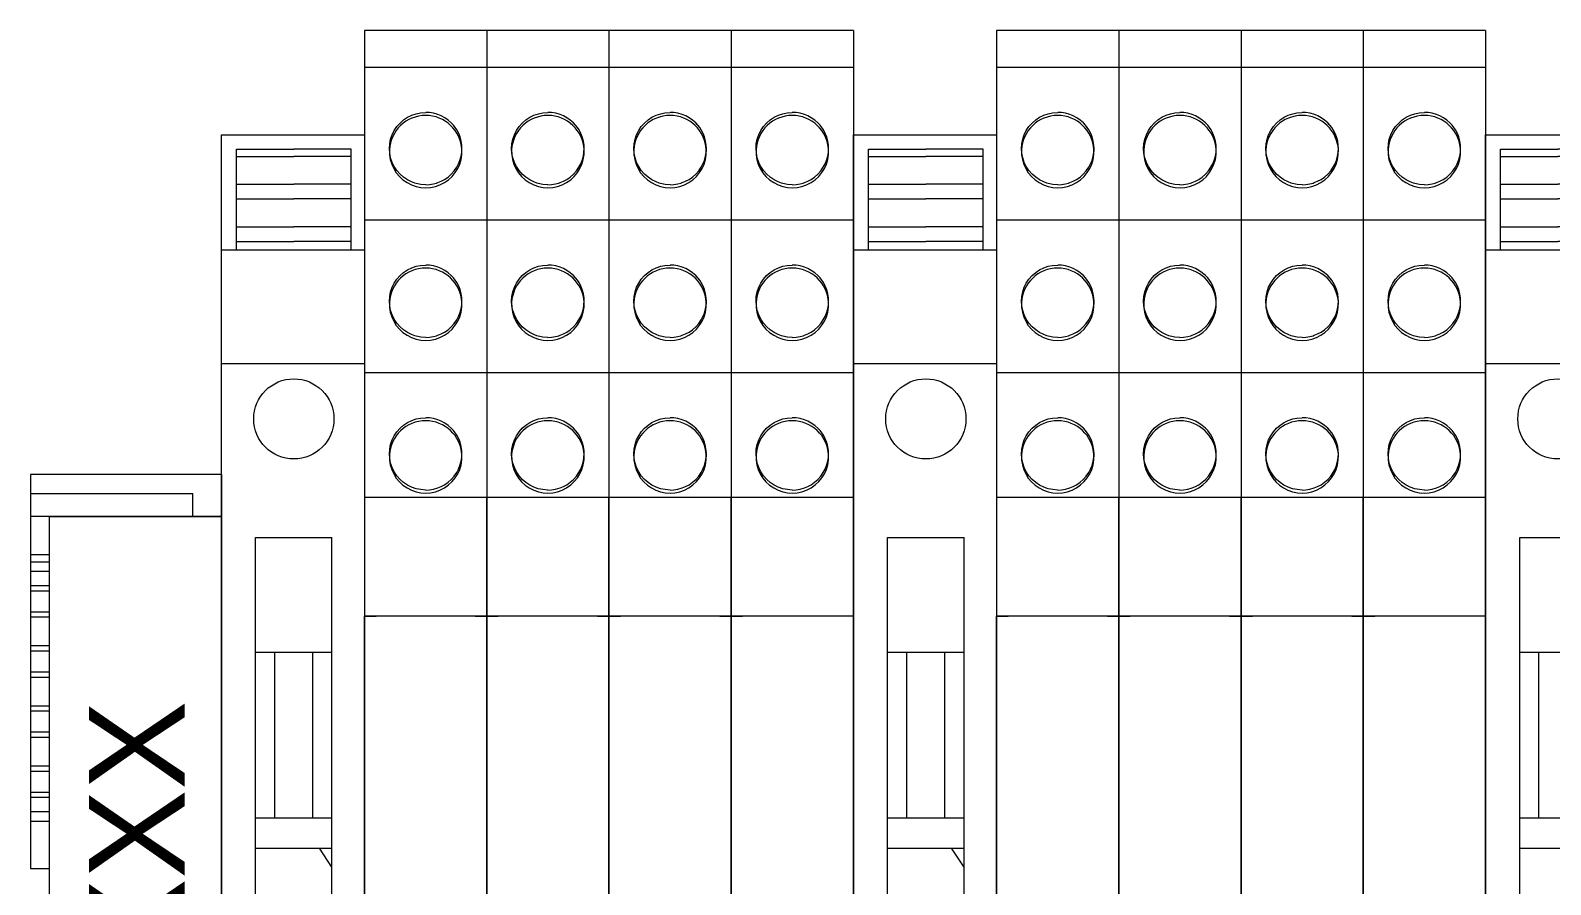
# Model space of a CAD drawing. Header units: millimetres. Extents: x 979 to 3414, y -1029 to 703.
# Drawn here: x 2587.7 to 2667.3, y -971.7 to -926.9 of the extents above; entities that cross this region are included whole.
import ezdxf
from ezdxf.enums import TextEntityAlignment as Align

# ---------------------------------------------------------------- set-up
doc = ezdxf.new("R2010")
doc.units = ezdxf.units.MM
doc.layers.add('eProC - L2', color=41, linetype='Continuous', lineweight=20)
doc.styles.get("Standard").update_dxf_attribs({"font": 'arial.ttf'})

# ---------------------------------------------------------------- blocks, each defined once
blk = doc.blocks.new('eProC_Z_EK1+I-RE1')
at = {"layer": 'eProC - L2'}
for p, q in [((0, 0), (0, -20.65)), ((10, 0), (0, 0)), ((10, 0), (10, -43)), ((0, -1), (8.5, -1)), ((8.5, -2.2), (8.5, -1)), ((10, -2.2), (0, -2.2)), ((0, -4.2), (1, -4.2)), ((1, -4.591), (0, -4.591)), ((1, -5.091), (0, -5.091)), ((1, -5.838), (0, -5.838)), ((1, -6.114), (0, -6.114)), ((1, -7.214), (0, -7.214)), ((1, -7.489), (0, -7.489)), ((1, -8.989), (0, -8.989)), ((1, -9.265), (0, -9.265)), ((1, -10.365), (0, -10.365)), ((1, -10.64), (0, -10.64)), ((1, -12.14), (0, -12.14)), ((1, -12.416), (0, -12.416)), ((1, -13.516), (0, -13.516)), ((1, -13.791), (0, -13.791)), ((1, -15.291), (0, -15.291)), ((1, -15.567), (0, -15.567)), ((1, -16.667), (0, -16.667)), ((1, -16.942), (0, -16.942)), ((1, -17.691), (0, -17.691)), ((1, -18.191), (0, -18.191)), ((0, -20.65), (1, -20.65)), ((1, -26.45), (1, -20.65)), ((0, -26.45), (0, -43)), ((0, -26.45), (1, -26.45)), ((10, -41), (0, -41)), ((10, -43), (0, -43))]:
    blk.add_line(p, q, dxfattribs=at)
blk.add_lwpolyline([(10, -41), (1, -41), (1, -2.2), (10, -2.2)], close=True, dxfattribs=at)
blk.add_attdef('XXXX.X', text='', height=5, rotation=90, dxfattribs=at).set_placement((8.072, -21.183), align=Align.CENTER)
blk = doc.blocks.new('eProC_Z_BPSN-SI-520')
at = {"layer": 'eProC - L2'}
for p, q in [((0.794, -6.05), (0.794, -0.749)), ((0.794, -0.749), (3.794, -0.749)), ((6.794, -0.749), (3.794, -0.749)), ((6.794, -6.05), (6.794, -0.749)), ((0.794, -1.131), (3.794, -1.131)), ((6.794, -1.131), (3.794, -1.131)), ((0.794, -2.594), (3.794, -2.594)), ((6.794, -2.594), (3.794, -2.594)), ((0.794, -3.358), (3.794, -3.358)), ((6.794, -3.358), (3.794, -3.358)), ((0.794, -4.822), (3.794, -4.822)), ((6.794, -4.822), (3.794, -4.822)), ((7.5, -6.05), (0, -6.05)), ((0.794, -5.585), (3.794, -5.585)), ((6.794, -5.585), (3.794, -5.585)), ((7.5, -11.996), (0, -11.996)), ((1.794, -42.11), (1.794, -21.11)), ((1.794, -21.11), (5.794, -21.11)), ((5.794, -42.11), (5.794, -21.11)), ((1.794, -27.11), (5.794, -27.11)), ((2.794, -35.795), (2.794, -27.11)), ((4.794, -35.795), (4.794, -27.11)), ((1.794, -35.795), (5.794, -35.795)), ((1.794, -37.396), (5.794, -37.396)), ((5.794, -38.389), (5.144, -37.396)), ((1.794, -42.11), (5.794, -42.11)), ((1.794, -59.11), (1.794, -44.11)), ((1.794, -44.11), (5.794, -44.11)), ((5.794, -59.11), (5.794, -44.11)), ((1.794, -59.11), (5.794, -59.11)), ((7.5, -60.072), (0, -60.072)), ((7.5, -61.577), (0, -61.577)), ((0.644, -78.601), (0.644, -61.577)), ((0.994, -78.601), (0.994, -61.577)), ((6.594, -61.647), (0.994, -61.647)), ((6.594, -78.601), (6.594, -61.577)), ((6.944, -78.601), (6.944, -61.577)), ((0.994, -67.83), (0.644, -67.83)), ((6.594, -67.83), (6.944, -67.83)), ((6.594, -68.91), (0.994, -68.91)), ((1.294, -77.853), (1.294, -69.103)), ((6.594, -69.103), (1.294, -69.103)), ((0.994, -70.001), (0.644, -70.001)), ((6.594, -69.783), (1.294, -69.783)), ((6.594, -70.001), (6.944, -70.001)), ((6.594, -70.757), (1.294, -70.757)), ((0.644, -71.801), (0.994, -71.801)), ((6.594, -71.919), (1.294, -71.919)), ((6.944, -71.801), (6.594, -71.801)), ((6.594, -72.893), (1.294, -72.893)), ((0.994, -74.801), (0.644, -74.801)), ((6.594, -74.054), (1.294, -74.054)), ((6.594, -74.801), (6.944, -74.801)), ((6.594, -75.029), (1.294, -75.029)), ((6.594, -76.19), (1.294, -76.19)), ((6.594, -77.165), (1.294, -77.165)), ((6.594, -77.853), (1.294, -77.853)), ((6.594, -78.601), (0.994, -78.601))]:
    blk.add_line(p, q, dxfattribs=at)
blk.add_lwpolyline([(0, 0), (7.5, 0), (7.5, -78.601), (0, -78.601)], close=True, dxfattribs=at)
for centre in [(3.794, -14.89), (3.794, -64.565)]:
    blk.add_circle(centre, 2.1, dxfattribs=at)

msp = doc.modelspace()

# ---------------------------------------------------------------- linework, layer by layer
at = {"layer": 'eProC - L2'}
for p, q in [((2611.571, -926.895), (2605.171, -926.895)), ((2605.171, -926.895), (2605.171, -951.384)), ((2611.571, -926.896), (2605.171, -926.896)), ((2611.571, -926.902), (2605.171, -926.902)), ((2611.571, -926.895), (2611.571, -1014.872)), ((2617.971, -926.895), (2611.571, -926.895)), ((2611.571, -926.895), (2611.571, -951.384)), ((2617.971, -926.896), (2611.571, -926.896)), ((2617.971, -926.902), (2611.571, -926.902)), ((2617.971, -926.895), (2617.971, -1014.872)), ((2624.371, -926.895), (2617.971, -926.895)), ((2617.971, -926.895), (2617.971, -951.384)), ((2624.371, -926.896), (2617.971, -926.896)), ((2624.371, -926.902), (2617.971, -926.902)), ((2624.371, -926.895), (2624.371, -1014.872)), ((2630.771, -926.895), (2624.371, -926.895)), ((2624.371, -926.895), (2624.371, -951.384)), ((2630.771, -926.896), (2624.371, -926.896)), ((2630.771, -926.902), (2624.371, -926.902)), ((2630.771, -926.895), (2630.771, -1014.872)), ((2630.771, -926.895), (2630.771, -951.384)), ((2644.671, -926.895), (2638.271, -926.895)), ((2638.271, -926.895), (2638.271, -951.384)), ((2644.671, -926.896), (2638.271, -926.896)), ((2644.671, -926.902), (2638.271, -926.902)), ((2644.671, -926.895), (2644.671, -1014.872)), ((2651.071, -926.895), (2644.671, -926.895)), ((2644.671, -926.895), (2644.671, -951.384)), ((2651.071, -926.896), (2644.671, -926.896)), ((2651.071, -926.902), (2644.671, -926.902)), ((2651.071, -926.895), (2651.071, -1014.872)), ((2657.471, -926.895), (2651.071, -926.895)), ((2651.071, -926.895), (2651.071, -951.384)), ((2657.471, -926.896), (2651.071, -926.896)), ((2657.471, -926.902), (2651.071, -926.902)), ((2657.471, -926.895), (2657.471, -1014.872)), ((2663.871, -926.895), (2657.471, -926.895)), ((2657.471, -926.895), (2657.471, -951.384)), ((2663.871, -926.896), (2657.471, -926.896)), ((2663.871, -926.902), (2657.471, -926.902)), ((2663.871, -926.895), (2663.871, -1014.872)), ((2663.871, -926.895), (2663.871, -951.384)), ((2611.571, -928.847), (2605.171, -928.847)), ((2617.971, -928.847), (2611.571, -928.847)), ((2624.371, -928.847), (2617.971, -928.847)), ((2630.771, -928.847), (2624.371, -928.847)), ((2644.671, -928.847), (2638.271, -928.847)), ((2651.071, -928.847), (2644.671, -928.847)), ((2657.471, -928.847), (2651.071, -928.847)), ((2663.871, -928.847), (2657.471, -928.847)), ((2606.471, -933.087), (2606.471, -933.25)), ((2610.272, -933.25), (2610.272, -933.087)), ((2612.871, -933.087), (2612.871, -933.25)), ((2616.672, -933.25), (2616.672, -933.087)), ((2619.271, -933.087), (2619.271, -933.25)), ((2623.072, -933.25), (2623.072, -933.087)), ((2625.671, -933.087), (2625.671, -933.25)), ((2629.472, -933.25), (2629.472, -933.087)), ((2639.571, -933.087), (2639.571, -933.25)), ((2643.372, -933.25), (2643.372, -933.087)), ((2645.971, -933.087), (2645.971, -933.25)), ((2649.772, -933.25), (2649.772, -933.087)), ((2652.371, -933.087), (2652.371, -933.25)), ((2656.172, -933.25), (2656.172, -933.087)), ((2658.771, -933.087), (2658.771, -933.25)), ((2662.572, -933.25), (2662.572, -933.087)), ((2611.571, -936.847), (2605.171, -936.847)), ((2617.971, -936.847), (2611.571, -936.847)), ((2624.371, -936.847), (2617.971, -936.847)), ((2630.771, -936.847), (2624.371, -936.847)), ((2644.671, -936.847), (2638.271, -936.847)), ((2651.071, -936.847), (2644.671, -936.847)), ((2657.471, -936.847), (2651.071, -936.847)), ((2663.871, -936.847), (2657.471, -936.847)), ((2606.471, -941.087), (2606.471, -941.25)), ((2610.272, -941.25), (2610.272, -941.087)), ((2612.871, -941.087), (2612.871, -941.25)), ((2616.672, -941.25), (2616.672, -941.087)), ((2619.271, -941.087), (2619.271, -941.25)), ((2623.072, -941.25), (2623.072, -941.087)), ((2625.671, -941.087), (2625.671, -941.25)), ((2629.472, -941.25), (2629.472, -941.087)), ((2639.571, -941.087), (2639.571, -941.25)), ((2643.372, -941.25), (2643.372, -941.087)), ((2645.971, -941.087), (2645.971, -941.25)), ((2649.772, -941.25), (2649.772, -941.087)), ((2652.371, -941.087), (2652.371, -941.25)), ((2656.172, -941.25), (2656.172, -941.087)), ((2658.771, -941.087), (2658.771, -941.25)), ((2662.572, -941.25), (2662.572, -941.087)), ((2611.571, -944.847), (2605.171, -944.847)), ((2617.971, -944.847), (2611.571, -944.847)), ((2624.371, -944.847), (2617.971, -944.847)), ((2630.771, -944.847), (2624.371, -944.847)), ((2644.671, -944.847), (2638.271, -944.847)), ((2651.071, -944.847), (2644.671, -944.847)), ((2657.471, -944.847), (2651.071, -944.847)), ((2663.871, -944.847), (2657.471, -944.847)), ((2606.471, -949.087), (2606.471, -949.25)), ((2610.272, -949.25), (2610.272, -949.087)), ((2612.871, -949.087), (2612.871, -949.25)), ((2616.672, -949.25), (2616.672, -949.087)), ((2619.271, -949.087), (2619.271, -949.25)), ((2623.072, -949.25), (2623.072, -949.087)), ((2625.671, -949.087), (2625.671, -949.25)), ((2629.472, -949.25), (2629.472, -949.087)), ((2639.571, -949.087), (2639.571, -949.25)), ((2643.372, -949.25), (2643.372, -949.087)), ((2645.971, -949.087), (2645.971, -949.25)), ((2649.772, -949.25), (2649.772, -949.087)), ((2652.371, -949.087), (2652.371, -949.25)), ((2656.172, -949.25), (2656.172, -949.087)), ((2658.771, -949.087), (2658.771, -949.25)), ((2662.572, -949.25), (2662.572, -949.087)), ((2611.571, -951.384), (2605.171, -951.384)), ((2605.171, -951.384), (2605.171, -957.605)), ((2611.571, -957.605), (2611.571, -951.384)), ((2617.971, -951.384), (2611.571, -951.384)), ((2611.571, -951.384), (2611.571, -957.605)), ((2617.971, -957.605), (2617.971, -951.384)), ((2624.371, -951.384), (2617.971, -951.384)), ((2617.971, -951.384), (2617.971, -957.605)), ((2624.371, -957.605), (2624.371, -951.384)), ((2630.771, -951.384), (2624.371, -951.384)), ((2624.371, -951.384), (2624.371, -957.605)), ((2630.771, -957.605), (2630.771, -951.384)), ((2630.771, -951.384), (2630.771, -957.605)), ((2644.671, -951.384), (2638.271, -951.384)), ((2638.271, -951.384), (2638.271, -957.605)), ((2644.671, -957.605), (2644.671, -951.384)), ((2651.071, -951.384), (2644.671, -951.384)), ((2644.671, -951.384), (2644.671, -957.605)), ((2651.071, -957.605), (2651.071, -951.384)), ((2657.471, -951.384), (2651.071, -951.384)), ((2651.071, -951.384), (2651.071, -957.605)), ((2657.471, -957.605), (2657.471, -951.384)), ((2663.871, -951.384), (2657.471, -951.384)), ((2657.471, -951.384), (2657.471, -957.605)), ((2663.871, -957.605), (2663.871, -951.384)), ((2663.871, -951.384), (2663.871, -957.605)), ((2611.571, -957.605), (2605.171, -957.605)), ((2605.171, -1006.872), (2605.171, -957.605)), ((2605.771, -957.612), (2605.171, -957.612)), ((2611.571, -957.612), (2610.971, -957.612)), ((2617.971, -957.605), (2611.571, -957.605)), ((2611.571, -1006.872), (2611.571, -957.605)), ((2612.171, -957.612), (2611.571, -957.612)), ((2617.971, -957.612), (2617.371, -957.612)), ((2624.371, -957.605), (2617.971, -957.605)), ((2617.971, -1006.872), (2617.971, -957.605)), ((2618.571, -957.612), (2617.971, -957.612)), ((2624.371, -957.612), (2623.771, -957.612)), ((2630.771, -957.605), (2624.371, -957.605)), ((2624.371, -1006.872), (2624.371, -957.605)), ((2624.971, -957.612), (2624.371, -957.612)), ((2630.771, -1006.872), (2630.771, -957.605)), ((2644.671, -957.605), (2638.271, -957.605)), ((2638.271, -1006.872), (2638.271, -957.605)), ((2638.871, -957.612), (2638.271, -957.612)), ((2644.671, -957.612), (2644.071, -957.612)), ((2651.071, -957.605), (2644.671, -957.605)), ((2644.671, -1006.872), (2644.671, -957.605)), ((2645.271, -957.612), (2644.671, -957.612)), ((2651.071, -957.612), (2650.471, -957.612)), ((2657.471, -957.605), (2651.071, -957.605)), ((2651.071, -1006.872), (2651.071, -957.605)), ((2651.671, -957.612), (2651.071, -957.612)), ((2657.471, -957.612), (2656.871, -957.612)), ((2663.871, -957.605), (2657.471, -957.605)), ((2657.471, -1006.872), (2657.471, -957.605)), ((2658.071, -957.612), (2657.471, -957.612)), ((2663.871, -1006.872), (2663.871, -957.605))]:
    msp.add_line(p, q, dxfattribs=at)
for points in [[(2606.471, -933.087), (2606.487, -932.84), (2606.536, -932.598), (2606.616, -932.363), (2606.726, -932.141), (2606.864, -931.936), (2607.028, -931.75), (2607.216, -931.587), (2607.422, -931.45), (2607.644, -931.341), (2607.879, -931.262), (2608.101, -931.218), (2608.371, -931.197)], [(2610.272, -933.088), (2610.263, -932.913), (2610.233, -932.709), (2610.172, -932.482), (2610.1, -932.302), (2610.002, -932.116), (2609.92, -931.991), (2609.824, -931.868), (2609.713, -931.748), (2609.544, -931.599), (2609.367, -931.477), (2609.188, -931.381), (2609.011, -931.307), (2608.783, -931.242), (2608.568, -931.208), (2608.371, -931.197)], [(2612.871, -933.087), (2612.887, -932.84), (2612.936, -932.598), (2613.016, -932.363), (2613.126, -932.141), (2613.264, -931.936), (2613.428, -931.75), (2613.616, -931.587), (2613.822, -931.45), (2614.044, -931.341), (2614.279, -931.262), (2614.501, -931.218), (2614.771, -931.197)], [(2616.672, -933.088), (2616.663, -932.913), (2616.633, -932.709), (2616.572, -932.482), (2616.5, -932.302), (2616.402, -932.116), (2616.32, -931.991), (2616.224, -931.868), (2616.113, -931.748), (2615.944, -931.599), (2615.767, -931.477), (2615.588, -931.381), (2615.411, -931.307), (2615.183, -931.242), (2614.968, -931.208), (2614.771, -931.197)], [(2619.271, -933.087), (2619.287, -932.84), (2619.336, -932.598), (2619.416, -932.363), (2619.526, -932.141), (2619.664, -931.936), (2619.828, -931.75), (2620.016, -931.587), (2620.222, -931.45), (2620.444, -931.341), (2620.679, -931.262), (2620.901, -931.218), (2621.171, -931.197)], [(2623.072, -933.088), (2623.063, -932.913), (2623.033, -932.709), (2622.972, -932.482), (2622.9, -932.302), (2622.802, -932.116), (2622.72, -931.991), (2622.624, -931.868), (2622.513, -931.748), (2622.344, -931.599), (2622.167, -931.477), (2621.988, -931.381), (2621.811, -931.307), (2621.583, -931.242), (2621.368, -931.208), (2621.171, -931.197)], [(2625.671, -933.087), (2625.687, -932.84), (2625.736, -932.598), (2625.816, -932.363), (2625.926, -932.141), (2626.064, -931.936), (2626.228, -931.75), (2626.416, -931.587), (2626.622, -931.45), (2626.844, -931.341), (2627.079, -931.262), (2627.301, -931.218), (2627.571, -931.197)], [(2629.472, -933.088), (2629.463, -932.913), (2629.433, -932.709), (2629.372, -932.482), (2629.3, -932.302), (2629.202, -932.116), (2629.12, -931.991), (2629.024, -931.868), (2628.913, -931.748), (2628.744, -931.599), (2628.567, -931.477), (2628.388, -931.381), (2628.211, -931.307), (2627.983, -931.242), (2627.768, -931.208), (2627.571, -931.197)], [(2639.571, -933.087), (2639.587, -932.84), (2639.636, -932.598), (2639.716, -932.363), (2639.826, -932.141), (2639.964, -931.936), (2640.128, -931.75), (2640.316, -931.587), (2640.522, -931.45), (2640.744, -931.341), (2640.979, -931.262), (2641.201, -931.218), (2641.471, -931.197)], [(2643.372, -933.088), (2643.363, -932.913), (2643.333, -932.709), (2643.272, -932.482), (2643.2, -932.302), (2643.102, -932.116), (2643.02, -931.991), (2642.924, -931.868), (2642.813, -931.748), (2642.644, -931.599), (2642.467, -931.477), (2642.288, -931.381), (2642.111, -931.307), (2641.883, -931.242), (2641.668, -931.208), (2641.471, -931.197)], [(2645.971, -933.087), (2645.987, -932.84), (2646.036, -932.598), (2646.116, -932.363), (2646.226, -932.141), (2646.364, -931.936), (2646.528, -931.75), (2646.716, -931.587), (2646.922, -931.45), (2647.144, -931.341), (2647.379, -931.262), (2647.601, -931.218), (2647.871, -931.197)], [(2649.772, -933.088), (2649.763, -932.913), (2649.733, -932.709), (2649.672, -932.482), (2649.6, -932.302), (2649.502, -932.116), (2649.42, -931.991), (2649.324, -931.868), (2649.213, -931.748), (2649.044, -931.599), (2648.867, -931.477), (2648.688, -931.381), (2648.511, -931.307), (2648.283, -931.242), (2648.068, -931.208), (2647.871, -931.197)], [(2652.371, -933.087), (2652.387, -932.84), (2652.436, -932.598), (2652.516, -932.363), (2652.626, -932.141), (2652.764, -931.936), (2652.928, -931.75), (2653.116, -931.587), (2653.322, -931.45), (2653.544, -931.341), (2653.779, -931.262), (2654.001, -931.218), (2654.271, -931.197)], [(2656.172, -933.088), (2656.163, -932.913), (2656.133, -932.709), (2656.072, -932.482), (2656, -932.302), (2655.902, -932.116), (2655.82, -931.991), (2655.724, -931.868), (2655.613, -931.748), (2655.444, -931.599), (2655.267, -931.477), (2655.088, -931.381), (2654.911, -931.307), (2654.683, -931.242), (2654.468, -931.208), (2654.271, -931.197)], [(2658.771, -933.087), (2658.787, -932.84), (2658.836, -932.598), (2658.916, -932.363), (2659.026, -932.141), (2659.164, -931.936), (2659.328, -931.75), (2659.516, -931.587), (2659.722, -931.45), (2659.944, -931.341), (2660.179, -931.262), (2660.401, -931.218), (2660.671, -931.197)], [(2662.572, -933.088), (2662.563, -932.913), (2662.533, -932.709), (2662.472, -932.482), (2662.4, -932.302), (2662.302, -932.116), (2662.22, -931.991), (2662.124, -931.868), (2662.013, -931.748), (2661.844, -931.599), (2661.667, -931.477), (2661.488, -931.381), (2661.311, -931.307), (2661.083, -931.242), (2660.868, -931.208), (2660.671, -931.197)], [(2607.797, -934.898), (2607.636, -934.84), (2607.419, -934.732), (2607.217, -934.595), (2607.029, -934.429), (2606.864, -934.242), (2606.727, -934.037), (2606.616, -933.813), (2606.536, -933.578), (2606.488, -933.336), (2606.471, -933.088), (2606.471, -933.087)], [(2608.942, -934.899), (2609.006, -934.877), (2609.184, -934.804), (2609.363, -934.707), (2609.541, -934.583), (2609.712, -934.432), (2609.869, -934.255), (2609.996, -934.072), (2610.094, -933.888), (2610.167, -933.709), (2610.23, -933.482), (2610.262, -933.275), (2610.272, -933.091), (2610.272, -933.088)], [(2614.197, -934.898), (2614.036, -934.84), (2613.819, -934.732), (2613.617, -934.595), (2613.429, -934.429), (2613.264, -934.242), (2613.127, -934.037), (2613.016, -933.813), (2612.936, -933.578), (2612.888, -933.336), (2612.871, -933.088), (2612.871, -933.087)], [(2615.342, -934.899), (2615.406, -934.877), (2615.584, -934.804), (2615.763, -934.707), (2615.941, -934.583), (2616.112, -934.432), (2616.269, -934.255), (2616.396, -934.072), (2616.494, -933.888), (2616.567, -933.709), (2616.63, -933.482), (2616.662, -933.275), (2616.672, -933.091), (2616.672, -933.088)], [(2620.597, -934.898), (2620.436, -934.84), (2620.219, -934.732), (2620.017, -934.595), (2619.829, -934.429), (2619.664, -934.242), (2619.527, -934.037), (2619.416, -933.813), (2619.336, -933.578), (2619.288, -933.336), (2619.271, -933.088), (2619.271, -933.087)], [(2621.742, -934.899), (2621.806, -934.877), (2621.984, -934.804), (2622.163, -934.707), (2622.341, -934.583), (2622.512, -934.432), (2622.669, -934.255), (2622.796, -934.072), (2622.894, -933.888), (2622.967, -933.709), (2623.03, -933.482), (2623.062, -933.275), (2623.072, -933.091), (2623.072, -933.088)], [(2626.997, -934.898), (2626.836, -934.84), (2626.619, -934.732), (2626.417, -934.595), (2626.229, -934.429), (2626.064, -934.242), (2625.927, -934.037), (2625.816, -933.813), (2625.736, -933.578), (2625.688, -933.336), (2625.671, -933.088), (2625.671, -933.087)], [(2628.142, -934.899), (2628.206, -934.877), (2628.384, -934.804), (2628.563, -934.707), (2628.741, -934.583), (2628.912, -934.432), (2629.069, -934.255), (2629.196, -934.072), (2629.294, -933.888), (2629.367, -933.709), (2629.43, -933.482), (2629.462, -933.275), (2629.472, -933.091), (2629.472, -933.088)], [(2640.897, -934.898), (2640.736, -934.84), (2640.519, -934.732), (2640.317, -934.595), (2640.129, -934.429), (2639.964, -934.242), (2639.827, -934.037), (2639.716, -933.813), (2639.636, -933.578), (2639.588, -933.336), (2639.571, -933.088), (2639.571, -933.087)], [(2642.042, -934.899), (2642.106, -934.877), (2642.284, -934.804), (2642.463, -934.707), (2642.641, -934.583), (2642.812, -934.432), (2642.969, -934.255), (2643.096, -934.072), (2643.194, -933.888), (2643.267, -933.709), (2643.33, -933.482), (2643.362, -933.275), (2643.372, -933.091), (2643.372, -933.088)], [(2647.297, -934.898), (2647.136, -934.84), (2646.919, -934.732), (2646.717, -934.595), (2646.529, -934.429), (2646.364, -934.242), (2646.227, -934.037), (2646.116, -933.813), (2646.036, -933.578), (2645.988, -933.336), (2645.971, -933.088), (2645.971, -933.087)], [(2648.442, -934.899), (2648.506, -934.877), (2648.684, -934.804), (2648.863, -934.707), (2649.041, -934.583), (2649.212, -934.432), (2649.369, -934.255), (2649.496, -934.072), (2649.594, -933.888), (2649.667, -933.709), (2649.73, -933.482), (2649.762, -933.275), (2649.772, -933.091), (2649.772, -933.088)], [(2653.697, -934.898), (2653.536, -934.84), (2653.319, -934.732), (2653.117, -934.595), (2652.929, -934.429), (2652.764, -934.242), (2652.627, -934.037), (2652.516, -933.813), (2652.436, -933.578), (2652.388, -933.336), (2652.371, -933.088), (2652.371, -933.087)], [(2654.842, -934.899), (2654.906, -934.877), (2655.084, -934.804), (2655.263, -934.707), (2655.441, -934.583), (2655.612, -934.432), (2655.769, -934.255), (2655.896, -934.072), (2655.994, -933.888), (2656.067, -933.709), (2656.13, -933.482), (2656.162, -933.275), (2656.172, -933.091), (2656.172, -933.088)], [(2660.097, -934.898), (2659.936, -934.84), (2659.719, -934.732), (2659.517, -934.595), (2659.329, -934.429), (2659.164, -934.242), (2659.027, -934.037), (2658.916, -933.813), (2658.836, -933.578), (2658.788, -933.336), (2658.771, -933.088), (2658.771, -933.087)], [(2661.242, -934.899), (2661.306, -934.877), (2661.484, -934.804), (2661.663, -934.707), (2661.841, -934.583), (2662.012, -934.432), (2662.169, -934.255), (2662.296, -934.072), (2662.394, -933.888), (2662.467, -933.709), (2662.53, -933.482), (2662.562, -933.275), (2662.572, -933.091), (2662.572, -933.088)], [(2608.371, -934.987), (2608.112, -934.967), (2607.867, -934.918), (2607.797, -934.898)], [(2608.371, -934.987), (2608.565, -934.977), (2608.778, -934.942), (2608.942, -934.899)], [(2614.771, -934.987), (2614.512, -934.967), (2614.267, -934.918), (2614.197, -934.898)], [(2614.771, -934.987), (2614.965, -934.977), (2615.178, -934.942), (2615.342, -934.899)], [(2621.171, -934.987), (2620.912, -934.967), (2620.667, -934.918), (2620.597, -934.898)], [(2621.171, -934.987), (2621.365, -934.977), (2621.578, -934.942), (2621.742, -934.899)], [(2627.571, -934.987), (2627.312, -934.967), (2627.067, -934.918), (2626.997, -934.898)], [(2627.571, -934.987), (2627.765, -934.977), (2627.978, -934.942), (2628.142, -934.899)], [(2641.471, -934.987), (2641.212, -934.967), (2640.967, -934.918), (2640.897, -934.898)], [(2641.471, -934.987), (2641.665, -934.977), (2641.878, -934.942), (2642.042, -934.899)], [(2647.871, -934.987), (2647.612, -934.967), (2647.367, -934.918), (2647.297, -934.898)], [(2647.871, -934.987), (2648.065, -934.977), (2648.278, -934.942), (2648.442, -934.899)], [(2654.271, -934.987), (2654.012, -934.967), (2653.767, -934.918), (2653.697, -934.898)], [(2654.271, -934.987), (2654.465, -934.977), (2654.678, -934.942), (2654.842, -934.899)], [(2660.671, -934.987), (2660.412, -934.967), (2660.167, -934.918), (2660.097, -934.898)], [(2660.671, -934.987), (2660.865, -934.977), (2661.078, -934.942), (2661.242, -934.899)], [(2606.471, -941.087), (2606.487, -940.84), (2606.536, -940.598), (2606.616, -940.363), (2606.726, -940.141), (2606.864, -939.936), (2607.028, -939.75), (2607.216, -939.587), (2607.422, -939.45), (2607.644, -939.341), (2607.879, -939.262), (2608.101, -939.218), (2608.371, -939.197)], [(2610.272, -941.088), (2610.263, -940.913), (2610.233, -940.709), (2610.172, -940.482), (2610.1, -940.302), (2610.002, -940.116), (2609.92, -939.991), (2609.824, -939.868), (2609.713, -939.748), (2609.544, -939.599), (2609.367, -939.477), (2609.188, -939.381), (2609.011, -939.307), (2608.783, -939.242), (2608.568, -939.208), (2608.371, -939.197)], [(2612.871, -941.087), (2612.887, -940.84), (2612.936, -940.598), (2613.016, -940.363), (2613.126, -940.141), (2613.264, -939.936), (2613.428, -939.75), (2613.616, -939.587), (2613.822, -939.45), (2614.044, -939.341), (2614.279, -939.262), (2614.501, -939.218), (2614.771, -939.197)], [(2616.672, -941.088), (2616.663, -940.913), (2616.633, -940.709), (2616.572, -940.482), (2616.5, -940.302), (2616.402, -940.116), (2616.32, -939.991), (2616.224, -939.868), (2616.113, -939.748), (2615.944, -939.599), (2615.767, -939.477), (2615.588, -939.381), (2615.411, -939.307), (2615.183, -939.242), (2614.968, -939.208), (2614.771, -939.197)], [(2619.271, -941.087), (2619.287, -940.84), (2619.336, -940.598), (2619.416, -940.363), (2619.526, -940.141), (2619.664, -939.936), (2619.828, -939.75), (2620.016, -939.587), (2620.222, -939.45), (2620.444, -939.341), (2620.679, -939.262), (2620.901, -939.218), (2621.171, -939.197)], [(2623.072, -941.088), (2623.063, -940.913), (2623.033, -940.709), (2622.972, -940.482), (2622.9, -940.302), (2622.802, -940.116), (2622.72, -939.991), (2622.624, -939.868), (2622.513, -939.748), (2622.344, -939.599), (2622.167, -939.477), (2621.988, -939.381), (2621.811, -939.307), (2621.583, -939.242), (2621.368, -939.208), (2621.171, -939.197)], [(2625.671, -941.087), (2625.687, -940.84), (2625.736, -940.598), (2625.816, -940.363), (2625.926, -940.141), (2626.064, -939.936), (2626.228, -939.75), (2626.416, -939.587), (2626.622, -939.45), (2626.844, -939.341), (2627.079, -939.262), (2627.301, -939.218), (2627.571, -939.197)], [(2629.472, -941.088), (2629.463, -940.913), (2629.433, -940.709), (2629.372, -940.482), (2629.3, -940.302), (2629.202, -940.116), (2629.12, -939.991), (2629.024, -939.868), (2628.913, -939.748), (2628.744, -939.599), (2628.567, -939.477), (2628.388, -939.381), (2628.211, -939.307), (2627.983, -939.242), (2627.768, -939.208), (2627.571, -939.197)], [(2639.571, -941.087), (2639.587, -940.84), (2639.636, -940.598), (2639.716, -940.363), (2639.826, -940.141), (2639.964, -939.936), (2640.128, -939.75), (2640.316, -939.587), (2640.522, -939.45), (2640.744, -939.341), (2640.979, -939.262), (2641.201, -939.218), (2641.471, -939.197)], [(2643.372, -941.088), (2643.363, -940.913), (2643.333, -940.709), (2643.272, -940.482), (2643.2, -940.302), (2643.102, -940.116), (2643.02, -939.991), (2642.924, -939.868), (2642.813, -939.748), (2642.644, -939.599), (2642.467, -939.477), (2642.288, -939.381), (2642.111, -939.307), (2641.883, -939.242), (2641.668, -939.208), (2641.471, -939.197)], [(2645.971, -941.087), (2645.987, -940.84), (2646.036, -940.598), (2646.116, -940.363), (2646.226, -940.141), (2646.364, -939.936), (2646.528, -939.75), (2646.716, -939.587), (2646.922, -939.45), (2647.144, -939.341), (2647.379, -939.262), (2647.601, -939.218), (2647.871, -939.197)], [(2649.772, -941.088), (2649.763, -940.913), (2649.733, -940.709), (2649.672, -940.482), (2649.6, -940.302), (2649.502, -940.116), (2649.42, -939.991), (2649.324, -939.868), (2649.213, -939.748), (2649.044, -939.599), (2648.867, -939.477), (2648.688, -939.381), (2648.511, -939.307), (2648.283, -939.242), (2648.068, -939.208), (2647.871, -939.197)], [(2652.371, -941.087), (2652.387, -940.84), (2652.436, -940.598), (2652.516, -940.363), (2652.626, -940.141), (2652.764, -939.936), (2652.928, -939.75), (2653.116, -939.587), (2653.322, -939.45), (2653.544, -939.341), (2653.779, -939.262), (2654.001, -939.218), (2654.271, -939.197)], [(2656.172, -941.088), (2656.163, -940.913), (2656.133, -940.709), (2656.072, -940.482), (2656, -940.302), (2655.902, -940.116), (2655.82, -939.991), (2655.724, -939.868), (2655.613, -939.748), (2655.444, -939.599), (2655.267, -939.477), (2655.088, -939.381), (2654.911, -939.307), (2654.683, -939.242), (2654.468, -939.208), (2654.271, -939.197)], [(2658.771, -941.087), (2658.787, -940.84), (2658.836, -940.598), (2658.916, -940.363), (2659.026, -940.141), (2659.164, -939.936), (2659.328, -939.75), (2659.516, -939.587), (2659.722, -939.45), (2659.944, -939.341), (2660.179, -939.262), (2660.401, -939.218), (2660.671, -939.197)], [(2662.572, -941.088), (2662.563, -940.913), (2662.533, -940.709), (2662.472, -940.482), (2662.4, -940.302), (2662.302, -940.116), (2662.22, -939.991), (2662.124, -939.868), (2662.013, -939.748), (2661.844, -939.599), (2661.667, -939.477), (2661.488, -939.381), (2661.311, -939.307), (2661.083, -939.242), (2660.868, -939.208), (2660.671, -939.197)], [(2607.797, -942.898), (2607.636, -942.84), (2607.419, -942.732), (2607.217, -942.595), (2607.029, -942.429), (2606.864, -942.242), (2606.727, -942.037), (2606.616, -941.813), (2606.536, -941.578), (2606.488, -941.336), (2606.471, -941.088), (2606.471, -941.087)], [(2608.942, -942.899), (2609.006, -942.877), (2609.184, -942.804), (2609.363, -942.707), (2609.541, -942.583), (2609.712, -942.432), (2609.869, -942.255), (2609.996, -942.072), (2610.094, -941.888), (2610.167, -941.709), (2610.23, -941.482), (2610.262, -941.275), (2610.272, -941.091), (2610.272, -941.088)], [(2614.197, -942.898), (2614.036, -942.84), (2613.819, -942.732), (2613.617, -942.595), (2613.429, -942.429), (2613.264, -942.242), (2613.127, -942.037), (2613.016, -941.813), (2612.936, -941.578), (2612.888, -941.336), (2612.871, -941.088), (2612.871, -941.087)], [(2615.342, -942.899), (2615.406, -942.877), (2615.584, -942.804), (2615.763, -942.707), (2615.941, -942.583), (2616.112, -942.432), (2616.269, -942.255), (2616.396, -942.072), (2616.494, -941.888), (2616.567, -941.709), (2616.63, -941.482), (2616.662, -941.275), (2616.672, -941.091), (2616.672, -941.088)], [(2620.597, -942.898), (2620.436, -942.84), (2620.219, -942.732), (2620.017, -942.595), (2619.829, -942.429), (2619.664, -942.242), (2619.527, -942.037), (2619.416, -941.813), (2619.336, -941.578), (2619.288, -941.336), (2619.271, -941.088), (2619.271, -941.087)], [(2621.742, -942.899), (2621.806, -942.877), (2621.984, -942.804), (2622.163, -942.707), (2622.341, -942.583), (2622.512, -942.432), (2622.669, -942.255), (2622.796, -942.072), (2622.894, -941.888), (2622.967, -941.709), (2623.03, -941.482), (2623.062, -941.275), (2623.072, -941.091), (2623.072, -941.088)], [(2626.997, -942.898), (2626.836, -942.84), (2626.619, -942.732), (2626.417, -942.595), (2626.229, -942.429), (2626.064, -942.242), (2625.927, -942.037), (2625.816, -941.813), (2625.736, -941.578), (2625.688, -941.336), (2625.671, -941.088), (2625.671, -941.087)], [(2628.142, -942.899), (2628.206, -942.877), (2628.384, -942.804), (2628.563, -942.707), (2628.741, -942.583), (2628.912, -942.432), (2629.069, -942.255), (2629.196, -942.072), (2629.294, -941.888), (2629.367, -941.709), (2629.43, -941.482), (2629.462, -941.275), (2629.472, -941.091), (2629.472, -941.088)], [(2640.897, -942.898), (2640.736, -942.84), (2640.519, -942.732), (2640.317, -942.595), (2640.129, -942.429), (2639.964, -942.242), (2639.827, -942.037), (2639.716, -941.813), (2639.636, -941.578), (2639.588, -941.336), (2639.571, -941.088), (2639.571, -941.087)], [(2642.042, -942.899), (2642.106, -942.877), (2642.284, -942.804), (2642.463, -942.707), (2642.641, -942.583), (2642.812, -942.432), (2642.969, -942.255), (2643.096, -942.072), (2643.194, -941.888), (2643.267, -941.709), (2643.33, -941.482), (2643.362, -941.275), (2643.372, -941.091), (2643.372, -941.088)], [(2647.297, -942.898), (2647.136, -942.84), (2646.919, -942.732), (2646.717, -942.595), (2646.529, -942.429), (2646.364, -942.242), (2646.227, -942.037), (2646.116, -941.813), (2646.036, -941.578), (2645.988, -941.336), (2645.971, -941.088), (2645.971, -941.087)], [(2648.442, -942.899), (2648.506, -942.877), (2648.684, -942.804), (2648.863, -942.707), (2649.041, -942.583), (2649.212, -942.432), (2649.369, -942.255), (2649.496, -942.072), (2649.594, -941.888), (2649.667, -941.709), (2649.73, -941.482), (2649.762, -941.275), (2649.772, -941.091), (2649.772, -941.088)], [(2653.697, -942.898), (2653.536, -942.84), (2653.319, -942.732), (2653.117, -942.595), (2652.929, -942.429), (2652.764, -942.242), (2652.627, -942.037), (2652.516, -941.813), (2652.436, -941.578), (2652.388, -941.336), (2652.371, -941.088), (2652.371, -941.087)], [(2654.842, -942.899), (2654.906, -942.877), (2655.084, -942.804), (2655.263, -942.707), (2655.441, -942.583), (2655.612, -942.432), (2655.769, -942.255), (2655.896, -942.072), (2655.994, -941.888), (2656.067, -941.709), (2656.13, -941.482), (2656.162, -941.275), (2656.172, -941.091), (2656.172, -941.088)], [(2660.097, -942.898), (2659.936, -942.84), (2659.719, -942.732), (2659.517, -942.595), (2659.329, -942.429), (2659.164, -942.242), (2659.027, -942.037), (2658.916, -941.813), (2658.836, -941.578), (2658.788, -941.336), (2658.771, -941.088), (2658.771, -941.087)], [(2661.242, -942.899), (2661.306, -942.877), (2661.484, -942.804), (2661.663, -942.707), (2661.841, -942.583), (2662.012, -942.432), (2662.169, -942.255), (2662.296, -942.072), (2662.394, -941.888), (2662.467, -941.709), (2662.53, -941.482), (2662.562, -941.275), (2662.572, -941.091), (2662.572, -941.088)], [(2608.371, -942.987), (2608.112, -942.967), (2607.867, -942.918), (2607.797, -942.898)], [(2608.371, -942.987), (2608.565, -942.977), (2608.778, -942.942), (2608.942, -942.899)], [(2614.771, -942.987), (2614.512, -942.967), (2614.267, -942.918), (2614.197, -942.898)], [(2614.771, -942.987), (2614.965, -942.977), (2615.178, -942.942), (2615.342, -942.899)], [(2621.171, -942.987), (2620.912, -942.967), (2620.667, -942.918), (2620.597, -942.898)], [(2621.171, -942.987), (2621.365, -942.977), (2621.578, -942.942), (2621.742, -942.899)], [(2627.571, -942.987), (2627.312, -942.967), (2627.067, -942.918), (2626.997, -942.898)], [(2627.571, -942.987), (2627.765, -942.977), (2627.978, -942.942), (2628.142, -942.899)], [(2641.471, -942.987), (2641.212, -942.967), (2640.967, -942.918), (2640.897, -942.898)], [(2641.471, -942.987), (2641.665, -942.977), (2641.878, -942.942), (2642.042, -942.899)], [(2647.871, -942.987), (2647.612, -942.967), (2647.367, -942.918), (2647.297, -942.898)], [(2647.871, -942.987), (2648.065, -942.977), (2648.278, -942.942), (2648.442, -942.899)], [(2654.271, -942.987), (2654.012, -942.967), (2653.767, -942.918), (2653.697, -942.898)], [(2654.271, -942.987), (2654.465, -942.977), (2654.678, -942.942), (2654.842, -942.899)], [(2660.671, -942.987), (2660.412, -942.967), (2660.167, -942.918), (2660.097, -942.898)], [(2660.671, -942.987), (2660.865, -942.977), (2661.078, -942.942), (2661.242, -942.899)], [(2606.471, -949.087), (2606.487, -948.84), (2606.536, -948.598), (2606.616, -948.363), (2606.726, -948.141), (2606.864, -947.936), (2607.028, -947.75), (2607.216, -947.587), (2607.422, -947.45), (2607.644, -947.341), (2607.879, -947.262), (2608.101, -947.218), (2608.371, -947.197)], [(2610.272, -949.088), (2610.263, -948.913), (2610.233, -948.709), (2610.172, -948.482), (2610.1, -948.302), (2610.002, -948.116), (2609.92, -947.991), (2609.824, -947.868), (2609.713, -947.748), (2609.544, -947.599), (2609.367, -947.477), (2609.188, -947.381), (2609.011, -947.307), (2608.783, -947.242), (2608.568, -947.208), (2608.371, -947.197)], [(2612.871, -949.087), (2612.887, -948.84), (2612.936, -948.598), (2613.016, -948.363), (2613.126, -948.141), (2613.264, -947.936), (2613.428, -947.75), (2613.616, -947.587), (2613.822, -947.45), (2614.044, -947.341), (2614.279, -947.262), (2614.501, -947.218), (2614.771, -947.197)], [(2616.672, -949.088), (2616.663, -948.913), (2616.633, -948.709), (2616.572, -948.482), (2616.5, -948.302), (2616.402, -948.116), (2616.32, -947.991), (2616.224, -947.868), (2616.113, -947.748), (2615.944, -947.599), (2615.767, -947.477), (2615.588, -947.381), (2615.411, -947.307), (2615.183, -947.242), (2614.968, -947.208), (2614.771, -947.197)], [(2619.271, -949.087), (2619.287, -948.84), (2619.336, -948.598), (2619.416, -948.363), (2619.526, -948.141), (2619.664, -947.936), (2619.828, -947.75), (2620.016, -947.587), (2620.222, -947.45), (2620.444, -947.341), (2620.679, -947.262), (2620.901, -947.218), (2621.171, -947.197)], [(2623.072, -949.088), (2623.063, -948.913), (2623.033, -948.709), (2622.972, -948.482), (2622.9, -948.302), (2622.802, -948.116), (2622.72, -947.991), (2622.624, -947.868), (2622.513, -947.748), (2622.344, -947.599), (2622.167, -947.477), (2621.988, -947.381), (2621.811, -947.307), (2621.583, -947.242), (2621.368, -947.208), (2621.171, -947.197)], [(2625.671, -949.087), (2625.687, -948.84), (2625.736, -948.598), (2625.816, -948.363), (2625.926, -948.141), (2626.064, -947.936), (2626.228, -947.75), (2626.416, -947.587), (2626.622, -947.45), (2626.844, -947.341), (2627.079, -947.262), (2627.301, -947.218), (2627.571, -947.197)], [(2629.472, -949.088), (2629.463, -948.913), (2629.433, -948.709), (2629.372, -948.482), (2629.3, -948.302), (2629.202, -948.116), (2629.12, -947.991), (2629.024, -947.868), (2628.913, -947.748), (2628.744, -947.599), (2628.567, -947.477), (2628.388, -947.381), (2628.211, -947.307), (2627.983, -947.242), (2627.768, -947.208), (2627.571, -947.197)], [(2639.571, -949.087), (2639.587, -948.84), (2639.636, -948.598), (2639.716, -948.363), (2639.826, -948.141), (2639.964, -947.936), (2640.128, -947.75), (2640.316, -947.587), (2640.522, -947.45), (2640.744, -947.341), (2640.979, -947.262), (2641.201, -947.218), (2641.471, -947.197)], [(2643.372, -949.088), (2643.363, -948.913), (2643.333, -948.709), (2643.272, -948.482), (2643.2, -948.302), (2643.102, -948.116), (2643.02, -947.991), (2642.924, -947.868), (2642.813, -947.748), (2642.644, -947.599), (2642.467, -947.477), (2642.288, -947.381), (2642.111, -947.307), (2641.883, -947.242), (2641.668, -947.208), (2641.471, -947.197)], [(2645.971, -949.087), (2645.987, -948.84), (2646.036, -948.598), (2646.116, -948.363), (2646.226, -948.141), (2646.364, -947.936), (2646.528, -947.75), (2646.716, -947.587), (2646.922, -947.45), (2647.144, -947.341), (2647.379, -947.262), (2647.601, -947.218), (2647.871, -947.197)], [(2649.772, -949.088), (2649.763, -948.913), (2649.733, -948.709), (2649.672, -948.482), (2649.6, -948.302), (2649.502, -948.116), (2649.42, -947.991), (2649.324, -947.868), (2649.213, -947.748), (2649.044, -947.599), (2648.867, -947.477), (2648.688, -947.381), (2648.511, -947.307), (2648.283, -947.242), (2648.068, -947.208), (2647.871, -947.197)], [(2652.371, -949.087), (2652.387, -948.84), (2652.436, -948.598), (2652.516, -948.363), (2652.626, -948.141), (2652.764, -947.936), (2652.928, -947.75), (2653.116, -947.587), (2653.322, -947.45), (2653.544, -947.341), (2653.779, -947.262), (2654.001, -947.218), (2654.271, -947.197)], [(2656.172, -949.088), (2656.163, -948.913), (2656.133, -948.709), (2656.072, -948.482), (2656, -948.302), (2655.902, -948.116), (2655.82, -947.991), (2655.724, -947.868), (2655.613, -947.748), (2655.444, -947.599), (2655.267, -947.477), (2655.088, -947.381), (2654.911, -947.307), (2654.683, -947.242), (2654.468, -947.208), (2654.271, -947.197)], [(2658.771, -949.087), (2658.787, -948.84), (2658.836, -948.598), (2658.916, -948.363), (2659.026, -948.141), (2659.164, -947.936), (2659.328, -947.75), (2659.516, -947.587), (2659.722, -947.45), (2659.944, -947.341), (2660.179, -947.262), (2660.401, -947.218), (2660.671, -947.197)], [(2662.572, -949.088), (2662.563, -948.913), (2662.533, -948.709), (2662.472, -948.482), (2662.4, -948.302), (2662.302, -948.116), (2662.22, -947.991), (2662.124, -947.868), (2662.013, -947.748), (2661.844, -947.599), (2661.667, -947.477), (2661.488, -947.381), (2661.311, -947.307), (2661.083, -947.242), (2660.868, -947.208), (2660.671, -947.197)], [(2608.371, -950.987), (2608.112, -950.967), (2607.867, -950.918), (2607.636, -950.84), (2607.419, -950.732), (2607.217, -950.595), (2607.029, -950.429), (2606.864, -950.242), (2606.727, -950.037), (2606.616, -949.813), (2606.536, -949.578), (2606.488, -949.336), (2606.471, -949.088), (2606.471, -949.087)], [(2608.371, -950.987), (2608.565, -950.977), (2608.778, -950.942), (2609.006, -950.877), (2609.184, -950.804), (2609.363, -950.707), (2609.541, -950.583), (2609.712, -950.432), (2609.869, -950.255), (2609.996, -950.072), (2610.094, -949.888), (2610.167, -949.709), (2610.23, -949.482), (2610.262, -949.275), (2610.272, -949.091), (2610.272, -949.088)], [(2614.771, -950.987), (2614.512, -950.967), (2614.267, -950.918), (2614.036, -950.84), (2613.819, -950.732), (2613.617, -950.595), (2613.429, -950.429), (2613.264, -950.242), (2613.127, -950.037), (2613.016, -949.813), (2612.936, -949.578), (2612.888, -949.336), (2612.871, -949.088), (2612.871, -949.087)], [(2614.771, -950.987), (2614.965, -950.977), (2615.178, -950.942), (2615.406, -950.877), (2615.584, -950.804), (2615.763, -950.707), (2615.941, -950.583), (2616.112, -950.432), (2616.269, -950.255), (2616.396, -950.072), (2616.494, -949.888), (2616.567, -949.709), (2616.63, -949.482), (2616.662, -949.275), (2616.672, -949.091), (2616.672, -949.088)], [(2621.171, -950.987), (2620.912, -950.967), (2620.667, -950.918), (2620.436, -950.84), (2620.219, -950.732), (2620.017, -950.595), (2619.829, -950.429), (2619.664, -950.242), (2619.527, -950.037), (2619.416, -949.813), (2619.336, -949.578), (2619.288, -949.336), (2619.271, -949.088), (2619.271, -949.087)], [(2621.171, -950.987), (2621.365, -950.977), (2621.578, -950.942), (2621.806, -950.877), (2621.984, -950.804), (2622.163, -950.707), (2622.341, -950.583), (2622.512, -950.432), (2622.669, -950.255), (2622.796, -950.072), (2622.894, -949.888), (2622.967, -949.709), (2623.03, -949.482), (2623.062, -949.275), (2623.072, -949.091), (2623.072, -949.088)], [(2627.571, -950.987), (2627.312, -950.967), (2627.067, -950.918), (2626.836, -950.84), (2626.619, -950.732), (2626.417, -950.595), (2626.229, -950.429), (2626.064, -950.242), (2625.927, -950.037), (2625.816, -949.813), (2625.736, -949.578), (2625.688, -949.336), (2625.671, -949.088), (2625.671, -949.087)], [(2627.571, -950.987), (2627.765, -950.977), (2627.978, -950.942), (2628.206, -950.877), (2628.384, -950.804), (2628.563, -950.707), (2628.741, -950.583), (2628.912, -950.432), (2629.069, -950.255), (2629.196, -950.072), (2629.294, -949.888), (2629.367, -949.709), (2629.43, -949.482), (2629.462, -949.275), (2629.472, -949.091), (2629.472, -949.088)], [(2641.471, -950.987), (2641.212, -950.967), (2640.967, -950.918), (2640.736, -950.84), (2640.519, -950.732), (2640.317, -950.595), (2640.129, -950.429), (2639.964, -950.242), (2639.827, -950.037), (2639.716, -949.813), (2639.636, -949.578), (2639.588, -949.336), (2639.571, -949.088), (2639.571, -949.087)], [(2641.471, -950.987), (2641.665, -950.977), (2641.878, -950.942), (2642.106, -950.877), (2642.284, -950.804), (2642.463, -950.707), (2642.641, -950.583), (2642.812, -950.432), (2642.969, -950.255), (2643.096, -950.072), (2643.194, -949.888), (2643.267, -949.709), (2643.33, -949.482), (2643.362, -949.275), (2643.372, -949.091), (2643.372, -949.088)], [(2647.871, -950.987), (2647.612, -950.967), (2647.367, -950.918), (2647.136, -950.84), (2646.919, -950.732), (2646.717, -950.595), (2646.529, -950.429), (2646.364, -950.242), (2646.227, -950.037), (2646.116, -949.813), (2646.036, -949.578), (2645.988, -949.336), (2645.971, -949.088), (2645.971, -949.087)], [(2647.871, -950.987), (2648.065, -950.977), (2648.278, -950.942), (2648.506, -950.877), (2648.684, -950.804), (2648.863, -950.707), (2649.041, -950.583), (2649.212, -950.432), (2649.369, -950.255), (2649.496, -950.072), (2649.594, -949.888), (2649.667, -949.709), (2649.73, -949.482), (2649.762, -949.275), (2649.772, -949.091), (2649.772, -949.088)], [(2654.271, -950.987), (2654.012, -950.967), (2653.767, -950.918), (2653.536, -950.84), (2653.319, -950.732), (2653.117, -950.595), (2652.929, -950.429), (2652.764, -950.242), (2652.627, -950.037), (2652.516, -949.813), (2652.436, -949.578), (2652.388, -949.336), (2652.371, -949.088), (2652.371, -949.087)], [(2654.271, -950.987), (2654.465, -950.977), (2654.678, -950.942), (2654.906, -950.877), (2655.084, -950.804), (2655.263, -950.707), (2655.441, -950.583), (2655.612, -950.432), (2655.769, -950.255), (2655.896, -950.072), (2655.994, -949.888), (2656.067, -949.709), (2656.13, -949.482), (2656.162, -949.275), (2656.172, -949.091), (2656.172, -949.088)], [(2660.671, -950.987), (2660.412, -950.967), (2660.167, -950.918), (2659.936, -950.84), (2659.719, -950.732), (2659.517, -950.595), (2659.329, -950.429), (2659.164, -950.242), (2659.027, -950.037), (2658.916, -949.813), (2658.836, -949.578), (2658.788, -949.336), (2658.771, -949.088), (2658.771, -949.087)], [(2660.671, -950.987), (2660.865, -950.977), (2661.078, -950.942), (2661.306, -950.877), (2661.484, -950.804), (2661.663, -950.707), (2661.841, -950.583), (2662.012, -950.432), (2662.169, -950.255), (2662.296, -950.072), (2662.394, -949.888), (2662.467, -949.709), (2662.53, -949.482), (2662.562, -949.275), (2662.572, -949.091), (2662.572, -949.088)]]:
    msp.add_lwpolyline(points, dxfattribs=at)
for centre, start_param, end_param in [((2608.371, -933.25), 3.195722, 6.232913), ((2614.771, -933.25), 3.195722, 6.232913), ((2621.171, -933.25), 3.195722, 6.232913), ((2627.571, -933.25), 3.195722, 6.232913), ((2641.471, -933.25), 3.195722, 6.232913), ((2647.871, -933.25), 3.195722, 6.232913), ((2654.271, -933.25), 3.195722, 6.232913), ((2660.671, -933.25), 3.195722, 6.232913), ((2608.371, -933.25), 6.232913, 9.478907), ((2614.771, -933.25), 6.232913, 9.478907), ((2621.171, -933.25), 6.232913, 9.478907), ((2627.571, -933.25), 6.232913, 9.478907), ((2641.471, -933.25), 6.232913, 9.478907), ((2647.871, -933.25), 6.232913, 9.478907), ((2654.271, -933.25), 6.232913, 9.478907), ((2660.671, -933.25), 6.232913, 9.478907), ((2608.371, -941.25), 3.195722, 6.232913), ((2614.771, -941.25), 3.195722, 6.232913), ((2621.171, -941.25), 3.195722, 6.232913), ((2627.571, -941.25), 3.195722, 6.232913), ((2641.471, -941.25), 3.195722, 6.232913), ((2647.871, -941.25), 3.195722, 6.232913), ((2654.271, -941.25), 3.195722, 6.232913), ((2660.671, -941.25), 3.195722, 6.232913), ((2608.371, -941.25), 6.232913, 9.478907), ((2614.771, -941.25), 6.232913, 9.478907), ((2621.171, -941.25), 6.232913, 9.478907), ((2627.571, -941.25), 6.232913, 9.478907), ((2641.471, -941.25), 6.232913, 9.478907), ((2647.871, -941.25), 6.232913, 9.478907), ((2654.271, -941.25), 6.232913, 9.478907), ((2660.671, -941.25), 6.232913, 9.478907), ((2608.371, -949.25), 3.195722, 6.232913), ((2614.771, -949.25), 3.195722, 6.232913), ((2621.171, -949.25), 3.195722, 6.232913), ((2627.571, -949.25), 3.195722, 6.232913), ((2641.471, -949.25), 3.195722, 6.232913), ((2647.871, -949.25), 3.195722, 6.232913), ((2654.271, -949.25), 3.195722, 6.232913), ((2660.671, -949.25), 3.195722, 6.232913), ((2608.371, -949.25), 6.232913, 9.478907), ((2614.771, -949.25), 6.232913, 9.478907), ((2621.171, -949.25), 6.232913, 9.478907), ((2627.571, -949.25), 6.232913, 9.478907), ((2641.471, -949.25), 6.232913, 9.478907), ((2647.871, -949.25), 6.232913, 9.478907), ((2654.271, -949.25), 6.232913, 9.478907), ((2660.671, -949.25), 6.232913, 9.478907)]:
    msp.add_ellipse(centre, major_axis=(-1.9, 0), ratio=0.997065, start_param=start_param, end_param=end_param, dxfattribs=at)

# ---------------------------------------------------------------- block references
for p in [(2597.671, -932.37), (2630.771, -932.37), (2663.871, -932.37)]:
    msp.add_blockref('eProC_Z_BPSN-SI-520', p)
at = {"color": 4}
msp.add_blockref('eProC_Z_EK1+I-RE1', (2587.671, -950.17), dxfattribs=at).add_auto_attribs({'XXXX.X': 'XXXX'})

doc.saveas('drawing.dxf')
